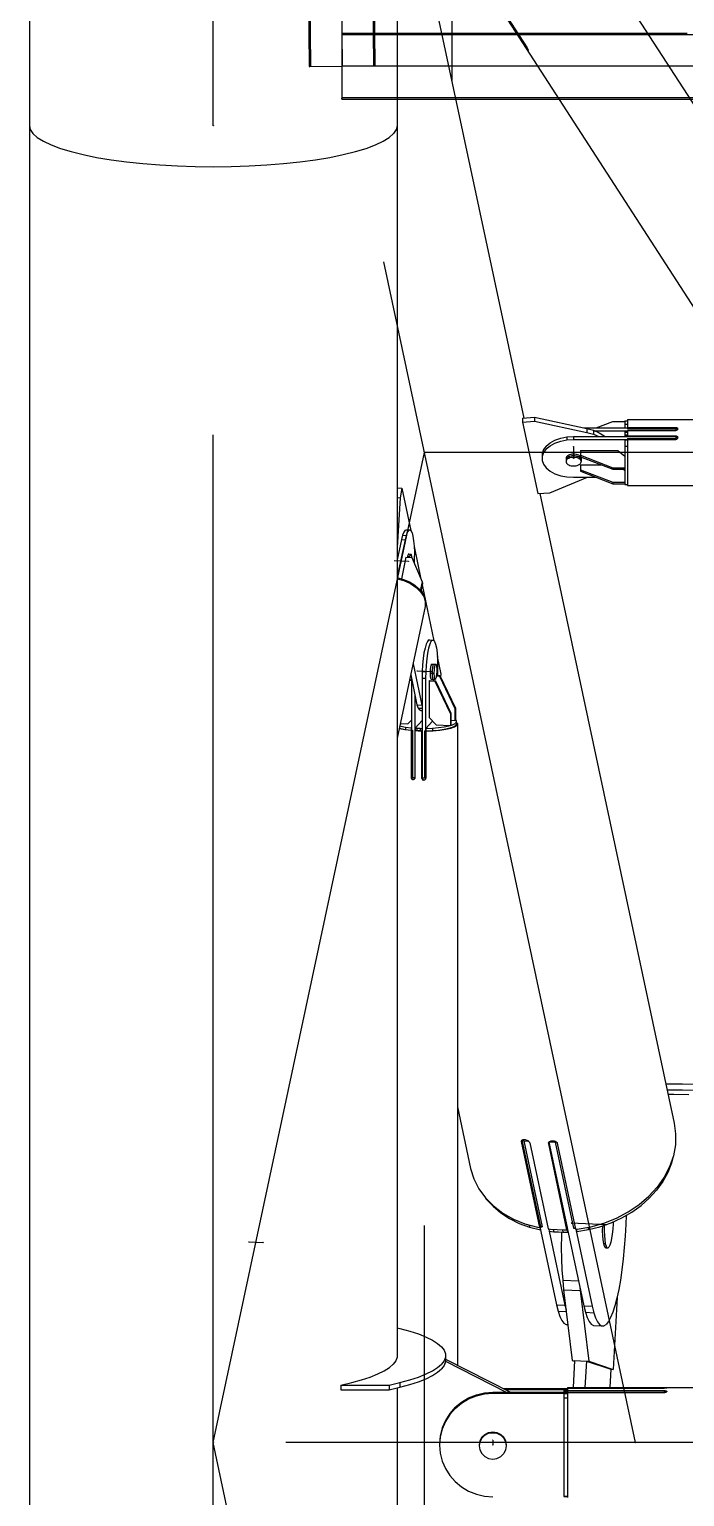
# Model space of a CAD drawing. Header units: millimetres. Extents: x 150209.93 to 150215.05, y 136675.65 to 136679.93.
# Drawn here: x 150213.4932 to 150213.5475, y 136676.3142 to 136676.4358 of the extents above; entities that cross this region are included whole.
import ezdxf

# ---------------------------------------------------------------- set-up
doc = ezdxf.new("R2010")
doc.units = ezdxf.units.MM
doc.header["$LTSCALE"] = 0.25
for name, pattern in [('CENTER', [50.8, 31.75, -6.35, 6.35, -6.35]), ('XKITLINE00', [0]), ('XKITLINE02', [4, 2, -2]), ('XKITLINE03', [6, 3, -1, 1, -1])]:
    doc.linetypes.add(name, pattern=pattern)

# ---------------------------------------------------------------- blocks, each defined once
blk = doc.blocks.new('çatıı')
at = {"color": 8, "linetype": 'CENTER'}
for p, q in [((22900, 3985.69), (22900, 5629.8)), ((23075, 3440.27), (22900, 4260.27)), ((23430, 3440.27), (22900, 4260.27)), ((22900, 2357.78), (22900, 3985.69)), ((23049.29, 3852.68), (23049.29, 3847.87)), ((22900, 3440.27), (22987.5, 3850.27)), ((22987.5, 3030.27), (22987.5, 3850.27)), ((23342.5, 3850.27), (22987.5, 3850.27)), ((22980.85, 3805.2), (22974.95, 3805.44)), ((22984.55, 3759.83), (22990.44, 3759.59)), ((23063.03, 3530.51), (23048.31, 3531.13)), ((22914.76, 3523.37), (22920.65, 3523.12)), ((22900, 2620.27), (23075, 3440.27)), ((23430, 3440.27), (22900, 3440.27)), ((22987.5, 3030.27), (22900, 3440.27)), ((23015.8, 3441.28), (23015.8, 3439.27))]:
    blk.add_line(p, q, dxfattribs=at)
at = {"color": 116, "linetype": 'XKITLINE02', "true_color": 0x136734}
for p, q in [((22935.26, 4489.36), (22939.69, 4010.19)), ((22935.86, 4489.37), (22940.29, 4010.19)), ((22961.96, 4489.61), (22966.39, 4010.43)), ((22962.56, 4489.61), (22966.99, 4010.44)), ((22953.33, 4023.96), (22953.33, 3996.66)), ((22953.33, 4023.96), (22994.6, 4023.96)), ((22953.33, 4023.36), (23376.64, 4023.36)), ((23025.56, 4023.96), (23079.9, 4023.96)), ((22939.69, 4010.19), (22966.99, 4010.44)), ((22939.69, 4010.19), (22940.03, 4010.19)), ((22953.33, 3997.26), (23376.64, 3997.26)), ((22953.33, 3996.66), (22953.33, 3997.01)), ((22953.33, 3996.66), (22996.42, 3996.66)), ((23043.21, 3996.66), (23122.52, 3996.66))]:
    blk.add_line(p, q, dxfattribs=at)
at = {"color": 1, "linetype": 'XKITLINE03'}
for p, q in [((22948.91, 4489.49), (22953.34, 4010.31)), ((23376.64, 4010.31), (22953.33, 4010.31))]:
    blk.add_line(p, q, dxfattribs=at)
at = {"color": 8, "linetype": 'XKITLINE00'}
for p, q in [((22823.8, 4238.09), (22823.8, 3985.69)), ((23046.31, 4075.94), (23322.07, 3649.3)), ((22998.8, 4058.65), (22998.8, 4004.3)), ((22989.26, 4048.99), (23028.61, 3864.57)), ((23007.76, 4051.51), (23283.51, 3624.87)), ((23008.12, 4051.14), (23029.5, 4018.07)), ((23008.71, 4050.95), (23030.08, 4017.88)), ((22976.2, 4046.3), (22976.2, 3985.69)), ((23029.5, 4018.07), (23029.83, 4018.28)), ((23029.5, 4018.07), (23029.69, 4017.77)), ((23029.69, 4017.77), (23030.02, 4017.98)), ((23029.69, 4017.77), (23029.88, 4017.49)), ((23029.88, 4017.49), (23030.06, 4017.23)), ((23030.06, 4017.23), (23030.21, 4017.01)), ((23030.08, 4017.88), (23030.26, 4017.59)), ((23030.21, 4017.01), (23030.32, 4016.86)), ((23030.26, 4017.59), (23030.39, 4017.32)), ((23030.33, 4016.84), (23030.43, 4016.8)), ((23030.39, 4017.32), (23030.48, 4017.1)), ((23030.43, 4016.8), (23030.5, 4016.83)), ((23030.48, 4017.1), (23030.52, 4016.93)), ((23030.52, 4016.93), (23030.5, 4016.83)), ((22823.8, 3985.69), (22824.16, 3984.02)), ((22823.8, 3985.69), (22824.16, 3984.02)), ((22823.8, 3985.69), (22823.8, 2357.78)), ((22824.16, 3984.02), (22825.26, 3982.37)), ((22824.16, 3984.02), (22825.26, 3982.37)), ((22825.26, 3982.37), (22827.08, 3980.75)), ((22827.08, 3980.75), (22829.6, 3979.17)), ((22970.39, 3979.17), (22972.91, 3980.75)), ((22972.91, 3980.75), (22974.73, 3982.37)), ((22975.83, 3984.02), (22974.73, 3982.37)), ((22975.83, 3984.02), (22974.73, 3982.37)), ((22976.2, 3985.69), (22975.83, 3984.02)), ((22976.2, 3985.69), (22975.83, 3984.02)), ((22976.2, 3985.69), (22976.2, 3475.54)), ((22829.6, 3979.17), (22832.79, 3977.66)), ((22832.79, 3977.66), (22836.64, 3976.23)), ((22836.64, 3976.23), (22841.09, 3974.89)), ((22841.09, 3974.89), (22846.11, 3973.65)), ((22953.88, 3973.65), (22958.9, 3974.89)), ((22958.9, 3974.89), (22963.35, 3976.23)), ((22963.35, 3976.23), (22967.2, 3977.66)), ((22967.2, 3977.66), (22970.39, 3979.17)), ((22846.11, 3973.65), (22851.65, 3972.53)), ((22851.65, 3972.53), (22857.66, 3971.53)), ((22857.66, 3971.53), (22864.07, 3970.68)), ((22864.07, 3970.68), (22870.83, 3969.96)), ((22870.83, 3969.96), (22877.88, 3969.4)), ((22877.88, 3969.4), (22885.13, 3968.99)), ((22885.13, 3968.99), (22892.53, 3968.75)), ((22892.53, 3968.75), (22900, 3968.67)), ((22900, 3968.67), (22907.46, 3968.75)), ((22907.46, 3968.75), (22914.86, 3968.99)), ((22914.86, 3968.99), (22922.12, 3969.4)), ((22922.12, 3969.4), (22929.16, 3969.96)), ((22929.16, 3969.96), (22935.92, 3970.68)), ((22935.92, 3970.68), (22942.33, 3971.53)), ((22942.33, 3971.53), (22948.34, 3972.53)), ((22948.34, 3972.53), (22953.88, 3973.65)), ((23028.17, 3864.54), (23033.13, 3864.92)), ((23033.13, 3864.92), (23033.13, 3863.31)), ((23033.13, 3864.92), (23054.81, 3860.25)), ((23028.17, 3864.54), (23028.17, 3862.93)), ((23028.17, 3862.93), (23033.13, 3863.31)), ((23028.17, 3862.93), (23034.5, 3833.27)), ((23033.13, 3863.31), (23054.81, 3858.65)), ((23053.58, 3860.51), (23071.59, 3860.51)), ((23054.81, 3860.25), (23054.81, 3858.65)), ((23054.81, 3860.25), (23057.51, 3859.49)), ((23054.81, 3858.65), (23057.51, 3857.89)), ((23057.51, 3859.49), (23057.51, 3857.89)), ((23057.51, 3859.49), (23059.93, 3858.46)), ((23057.94, 3859.31), (23071.59, 3859.31)), ((23058.67, 3860.51), (23065.59, 3863.18)), ((23065.59, 3863.18), (23070.59, 3863.18)), ((23070.59, 3863.48), (23070.59, 3863)), ((23070.59, 3863.48), (23071.59, 3863.48)), ((23070.59, 3863), (23070.59, 3860.51)), ((23070.59, 3861.98), (23071.59, 3861.98)), ((23070.59, 3859.28), (23071.59, 3859.28)), ((23070.59, 3859.28), (23070.59, 3858.2)), ((23070.59, 3858.75), (23071.59, 3858.75)), ((23071.59, 3863.92), (23129.01, 3863.92)), ((23071.59, 3863.92), (23071.59, 3863.48)), ((23071.59, 3863.48), (23071.59, 3860.51)), ((23071.59, 3860.7), (23091.59, 3860.7)), ((23071.59, 3860.51), (23071.59, 3860.15)), ((23071.59, 3860.36), (23091.59, 3860.36)), ((23071.59, 3860.15), (23091.59, 3860.15)), ((23071.59, 3859.47), (23091.59, 3859.47)), ((23071.59, 3859.47), (23071.59, 3857.22)), ((23091.59, 3860.7), (23091.59, 3860.36)), ((23091.59, 3860.7), (23091.85, 3860.67)), ((23091.59, 3860.36), (23091.59, 3859.47)), ((23091.59, 3860.33), (23091.85, 3860.3)), ((23091.59, 3859.47), (23091.85, 3859.5)), ((23091.85, 3860.67), (23092.09, 3860.59)), ((23091.85, 3860.3), (23092.09, 3860.23)), ((23091.85, 3859.5), (23092.09, 3859.58)), ((23092.09, 3860.23), (23092.12, 3860.21)), ((23092.09, 3859.58), (23092.28, 3859.72)), ((23092.11, 3860.58), (23092.28, 3860.46)), ((23092.12, 3860.21), (23092.28, 3860.1)), ((23092.28, 3860.46), (23092.4, 3860.28)), ((23092.28, 3860.1), (23092.4, 3859.92)), ((23092.4, 3859.9), (23092.28, 3859.72)), ((23092.4, 3860.28), (23092.44, 3860.09)), ((23092.44, 3860.09), (23092.4, 3859.9)), ((23037.94, 3852.99), (23036.83, 3851.49)), ((23037.94, 3852.99), (23039.55, 3854.31)), ((23037.94, 3851.79), (23039.55, 3853.11)), ((23039.55, 3854.31), (23041.59, 3855.41)), ((23039.55, 3853.11), (23041.59, 3854.21)), ((23041.59, 3855.41), (23043.96, 3856.23)), ((23041.59, 3854.21), (23043.96, 3855.03)), ((23043.96, 3856.23), (23046.56, 3856.74)), ((23043.96, 3855.03), (23046.56, 3855.53)), ((23046.56, 3856.74), (23049.29, 3856.91)), ((23046.56, 3856.74), (23046.56, 3855.53)), ((23046.56, 3855.53), (23049.29, 3855.7)), ((23049.29, 3856.91), (23049.29, 3855.7)), ((23049.29, 3856.91), (23091.59, 3856.91)), ((23049.29, 3855.7), (23071.59, 3855.7)), ((23057.51, 3857.89), (23059.81, 3856.91)), ((23059.93, 3858.46), (23062, 3857.18)), ((23062, 3857.18), (23062.3, 3856.91)), ((23070.59, 3858.2), (23070.59, 3856.91)), ((23070.59, 3857.63), (23071.59, 3857.63)), ((23070.59, 3857.03), (23071.59, 3857.03)), ((23070.59, 3855.49), (23071.59, 3855.49)), ((23070.59, 3855.49), (23070.59, 3850.2)), ((23070.59, 3852.9), (23071.59, 3852.9)), ((23071.59, 3857.22), (23071.59, 3856.91)), ((23071.59, 3857.22), (23091.59, 3857.22)), ((23071.59, 3857.03), (23071.59, 3856.91)), ((23071.59, 3856.07), (23071.59, 3855.74)), ((23071.59, 3856.07), (23091.59, 3856.07)), ((23071.59, 3855.74), (23091.59, 3855.74)), ((23071.59, 3855.74), (23071.59, 3836.63)), ((23091.59, 3857.22), (23091.59, 3856.91)), ((23091.59, 3857.22), (23091.85, 3857.19)), ((23091.59, 3856.91), (23091.59, 3855.74)), ((23091.59, 3856.86), (23091.85, 3856.83)), ((23091.59, 3855.74), (23091.85, 3855.8)), ((23091.85, 3857.19), (23091.85, 3856.83)), ((23091.85, 3857.19), (23092.09, 3857.08)), ((23091.85, 3856.83), (23092.09, 3856.72)), ((23091.85, 3855.8), (23092.09, 3855.89)), ((23092.09, 3857.08), (23092.28, 3856.92)), ((23092.09, 3856.72), (23092.28, 3856.56)), ((23092.09, 3855.89), (23092.28, 3856.05)), ((23092.28, 3856.92), (23092.4, 3856.71)), ((23092.28, 3856.56), (23092.4, 3856.35)), ((23092.4, 3856.25), (23092.28, 3856.05)), ((23092.4, 3856.71), (23092.44, 3856.48)), ((23092.44, 3856.48), (23092.4, 3856.25)), ((23036.83, 3851.49), (23036.26, 3849.89)), ((23036.83, 3850.29), (23036.26, 3848.69)), ((23036.26, 3849.89), (23036.26, 3847.05)), ((23036.26, 3847.05), (23036.83, 3845.45)), ((23037.94, 3851.79), (23036.83, 3850.29)), ((23046.24, 3848.19), (23046.19, 3847.87)), ((23046.19, 3847.87), (23046.19, 3847.23)), ((23046.24, 3847.55), (23046.19, 3847.23)), ((23046.24, 3847.55), (23046.19, 3847.23)), ((23046.19, 3847.23), (23046.19, 3846.59)), ((23046.24, 3846.91), (23046.19, 3846.59)), ((23046.19, 3846.59), (23046.24, 3846.27)), ((23046.38, 3848.5), (23046.24, 3848.19)), ((23046.38, 3847.86), (23046.24, 3847.55)), ((23046.38, 3847.86), (23046.24, 3847.55)), ((23046.38, 3847.22), (23046.24, 3846.91)), ((23046.6, 3848.8), (23046.38, 3848.5)), ((23046.6, 3848.16), (23046.38, 3847.86)), ((23046.6, 3848.16), (23046.38, 3847.86)), ((23046.6, 3847.51), (23046.38, 3847.22)), ((23046.6, 3848.8), (23046.91, 3849.06)), ((23046.6, 3848.16), (23046.91, 3848.42)), ((23046.6, 3848.16), (23046.91, 3848.42)), ((23046.6, 3847.51), (23046.91, 3847.78)), ((23046.91, 3849.06), (23047.3, 3849.29)), ((23046.91, 3848.42), (23047.3, 3848.65)), ((23046.91, 3848.42), (23047.3, 3848.65)), ((23046.91, 3847.78), (23047.3, 3848.01)), ((23047.3, 3849.29), (23047.74, 3849.48)), ((23047.3, 3848.65), (23047.74, 3848.83)), ((23047.3, 3848.65), (23047.74, 3848.83)), ((23047.3, 3848.01), (23047.74, 3848.19)), ((23047.74, 3849.48), (23048.23, 3849.61)), ((23047.74, 3848.83), (23048.23, 3848.97)), ((23047.74, 3848.83), (23048.23, 3848.97)), ((23047.74, 3848.19), (23048.23, 3848.33)), ((23048.23, 3849.61), (23048.75, 3849.7)), ((23048.23, 3848.97), (23048.75, 3849.05)), ((23048.23, 3848.97), (23048.75, 3849.05)), ((23048.23, 3848.33), (23048.75, 3848.41)), ((23048.75, 3849.7), (23049.29, 3849.72)), ((23048.75, 3849.05), (23049.29, 3849.08)), ((23048.75, 3849.05), (23049.29, 3849.08)), ((23048.75, 3848.41), (23049.29, 3848.44)), ((23049.29, 3849.72), (23049.29, 3849.08)), ((23049.29, 3849.72), (23049.83, 3849.7)), ((23049.29, 3849.08), (23049.83, 3849.05)), ((23049.29, 3849.08), (23049.83, 3849.05)), ((23049.29, 3849.08), (23049.29, 3848.44)), ((23049.29, 3848.44), (23049.83, 3848.41)), ((23049.83, 3849.7), (23050.35, 3849.61)), ((23049.83, 3849.05), (23050.35, 3848.97)), ((23049.83, 3849.05), (23050.35, 3848.97)), ((23049.83, 3848.41), (23050.35, 3848.33)), ((23050.35, 3849.61), (23050.84, 3849.48)), ((23050.35, 3848.97), (23050.84, 3848.83)), ((23050.35, 3848.97), (23050.84, 3848.83)), ((23050.35, 3848.33), (23050.84, 3848.19)), ((23050.84, 3849.48), (23051.28, 3849.29)), ((23050.84, 3848.83), (23051.28, 3848.65)), ((23050.84, 3848.83), (23051.28, 3848.65)), ((23050.84, 3848.19), (23051.28, 3848.01)), ((23051.28, 3849.29), (23051.66, 3849.06)), ((23051.28, 3848.65), (23051.66, 3848.42)), ((23051.28, 3848.65), (23051.66, 3848.42)), ((23051.28, 3848.01), (23051.66, 3847.78)), ((23051.66, 3849.06), (23051.97, 3848.8)), ((23051.66, 3848.42), (23051.97, 3848.16)), ((23051.66, 3848.42), (23051.97, 3848.16)), ((23051.66, 3847.78), (23051.97, 3847.51)), ((23051.97, 3848.8), (23052.09, 3848.65)), ((23051.97, 3848.16), (23052.2, 3847.86)), ((23051.97, 3848.16), (23052.2, 3847.86)), ((23051.97, 3847.51), (23052.2, 3847.22)), ((23052.09, 3851.16), (23052.09, 3848.56)), ((23052.09, 3851.16), (23067.59, 3851.16)), ((23052.09, 3849.16), (23065.59, 3843.95)), ((23052.09, 3848.56), (23065.59, 3843.35)), ((23052.19, 3848.52), (23052.2, 3848.5)), ((23052.2, 3848.5), (23052.34, 3848.19)), ((23052.2, 3847.86), (23052.34, 3847.55)), ((23052.2, 3847.86), (23052.34, 3847.55)), ((23052.2, 3847.22), (23052.34, 3846.91)), ((23052.34, 3848.19), (23052.39, 3847.87)), ((23052.34, 3847.55), (23052.39, 3847.23)), ((23052.34, 3847.55), (23052.39, 3847.23)), ((23052.34, 3846.91), (23052.39, 3846.59)), ((23052.39, 3846.59), (23052.34, 3846.27)), ((23052.39, 3847.87), (23052.39, 3847.23)), ((23052.39, 3847.23), (23052.39, 3846.59)), ((23067.59, 3851.16), (23070.59, 3848.76)), ((23070.59, 3850.2), (23070.59, 3843.96)), ((23036.83, 3845.45), (23037.94, 3843.95)), ((23037.94, 3843.95), (23039.55, 3842.63)), ((23039.55, 3842.63), (23041.59, 3841.53)), ((23041.59, 3841.53), (23043.96, 3840.71)), ((23043.96, 3840.71), (23046.56, 3840.21)), ((23046.24, 3846.27), (23046.38, 3845.95)), ((23046.38, 3845.95), (23046.6, 3845.66)), ((23046.6, 3845.66), (23046.91, 3845.4)), ((23046.91, 3845.4), (23047.3, 3845.17)), ((23047.3, 3845.17), (23047.74, 3844.98)), ((23047.74, 3844.98), (23048.23, 3844.85)), ((23048.23, 3844.85), (23048.75, 3844.76)), ((23048.75, 3844.76), (23049.29, 3844.73)), ((23049.29, 3844.73), (23049.83, 3844.76)), ((23049.83, 3844.76), (23050.35, 3844.85)), ((23050.35, 3844.85), (23050.84, 3844.98)), ((23050.84, 3844.98), (23051.28, 3845.17)), ((23051.28, 3845.17), (23051.66, 3845.4)), ((23051.66, 3845.4), (23051.97, 3845.66)), ((23052.2, 3845.95), (23051.97, 3845.66)), ((23052.09, 3845.18), (23052.09, 3842.58)), ((23052.09, 3845.18), (23060.84, 3845.18)), ((23052.09, 3843.18), (23065.59, 3837.97)), ((23052.09, 3842.58), (23065.59, 3837.37)), ((23052.34, 3846.27), (23052.2, 3845.95)), ((23065.59, 3843.95), (23065.59, 3843.35)), ((23065.59, 3843.95), (23070.59, 3843.95)), ((23065.59, 3843.35), (23070.59, 3843.35)), ((23069.87, 3843.35), (23070.59, 3842.77)), ((23070.59, 3843.96), (23070.59, 3843.95)), ((23070.59, 3843.95), (23070.59, 3843.92)), ((23070.59, 3843.92), (23070.59, 3837.39)), ((22976.2, 3835.66), (22978.13, 3835.58)), ((22978.13, 3835.58), (22977.42, 3831.56)), ((22978.13, 3835.58), (22981.83, 3817.99)), ((23039.46, 3833.65), (23055.09, 3840.04)), ((23046.56, 3840.21), (23049.29, 3840.04)), ((23049.29, 3840.04), (23058.67, 3840.04)), ((23065.59, 3837.97), (23065.59, 3837.37)), ((23065.59, 3837.97), (23070.59, 3837.97)), ((23065.59, 3837.37), (23070.59, 3837.37)), ((23070.59, 3837.39), (23070.59, 3837.37)), ((23070.59, 3837.37), (23070.59, 3837.13)), ((23070.59, 3837.13), (23070.59, 3837.06)), ((23070.59, 3837.06), (23071.59, 3837.06)), ((23071.59, 3836.63), (23146.64, 3836.63)), ((22976.2, 3831.61), (22977.42, 3831.56)), ((22977.42, 3831.56), (22976.2, 3810.93)), ((23034.5, 3833.27), (23039.46, 3833.65)), ((23035.28, 3833.33), (23090.94, 3572.53)), ((22978.92, 3817.32), (22978.42, 3816.01)), ((22979.44, 3818.11), (22978.92, 3817.32)), ((22979.44, 3818.11), (22979.95, 3818.34)), ((22980.39, 3817.26), (22979.9, 3815.94)), ((22979.95, 3818.34), (22981.42, 3818.28)), ((22980.91, 3818.05), (22980.39, 3817.26)), ((22980.91, 3818.05), (22981.42, 3818.28)), ((22981.42, 3818.28), (22981.91, 3817.94)), ((22981.91, 3817.94), (22982.35, 3817.04)), ((22982.35, 3817.04), (22982.73, 3815.62)), ((22977.97, 3814.22), (22976.2, 3805.9)), ((22979.44, 3814.16), (22976.2, 3798.94)), ((22978.42, 3816.01), (22977.97, 3814.22)), ((22977.97, 3814.22), (22979.44, 3814.16)), ((22978.42, 3816.01), (22979.9, 3815.94)), ((22979.9, 3815.94), (22979.44, 3814.16)), ((22982.73, 3815.62), (22983.02, 3813.75)), ((22983.02, 3813.75), (22983.22, 3811.5)), ((22983.22, 3811.5), (22983.31, 3808.98)), ((22983.22, 3811.39), (22986.06, 3797.91)), ((22979.82, 3806.92), (22977.93, 3798.03)), ((22979.82, 3806.92), (22982.28, 3806.82)), ((22980.51, 3807.32), (22980.44, 3806.89)), ((22980.6, 3807.68), (22980.51, 3807.32)), ((22980.51, 3807.32), (22981.3, 3807.28)), ((22980.7, 3807.96), (22980.6, 3807.68)), ((22980.8, 3808.16), (22980.7, 3807.96)), ((22980.9, 3808.27), (22980.8, 3808.16)), ((22980.9, 3808.27), (22981, 3808.29)), ((22981, 3808.29), (22981.79, 3808.26)), ((22981.3, 3807.28), (22981.22, 3806.86)), ((22981.39, 3807.64), (22981.3, 3807.28)), ((22981.49, 3807.93), (22981.39, 3807.64)), ((22981.59, 3808.13), (22981.49, 3807.93)), ((22981.69, 3808.24), (22981.59, 3808.13)), ((22981.69, 3808.24), (22981.79, 3808.26)), ((22981.79, 3808.26), (22981.88, 3808.18)), ((22981.88, 3808.18), (22981.97, 3808.01)), ((22981.97, 3808.01), (22982.05, 3807.76)), ((22982.05, 3807.76), (22982.11, 3807.42)), ((22982.11, 3807.42), (22982.16, 3807.02)), ((22982.16, 3807.02), (22982.18, 3806.82)), ((22982.28, 3806.82), (22986.56, 3796.72)), ((22983.3, 3806.29), (22983.22, 3804.59)), ((22983.31, 3808.98), (22983.3, 3806.29)), ((22976.25, 3798.49), (22976.2, 3798.21)), ((22976.2, 3798), (22978.93, 3797.25)), ((22976.25, 3798.49), (22978.87, 3797.77)), ((22978.87, 3797.77), (22978.77, 3797.29)), ((22978.87, 3797.77), (22981.3, 3796.71)), ((22978.93, 3797.25), (22981.65, 3796.03)), ((22981.3, 3796.71), (22983.45, 3795.37)), ((22981.65, 3796.03), (22984, 3794.46)), ((22983.45, 3795.37), (22985.23, 3793.79)), ((22984, 3794.46), (22985.88, 3792.63)), ((22985.23, 3793.79), (22985.78, 3793.06)), ((22985.77, 3793.08), (22985.79, 3793.08)), ((22986.56, 3796.72), (22985.79, 3793.08)), ((22985.79, 3793.08), (22985.79, 3793.05)), ((22985.79, 3793.05), (22986.56, 3792.04)), ((22985.88, 3792.63), (22987.18, 3790.61)), ((22986.67, 3796.04), (22985.98, 3792.8)), ((22986.12, 3793.45), (22987.63, 3789.88)), ((22986.56, 3796.72), (22986.67, 3796.04)), ((22986.56, 3795.52), (22991.44, 3772.34)), ((22986.56, 3792.04), (22987.39, 3790.2)), ((22987.83, 3786.46), (22976.2, 3731.95)), ((22987.18, 3790.61), (22987.84, 3788.52)), ((22987.39, 3790.2), (22987.47, 3789.7)), ((22987.63, 3789.88), (22987.54, 3789.46)), ((22987.63, 3789.88), (22987.74, 3789.2)), ((22987.74, 3789.2), (22987.69, 3788.98)), ((22987.84, 3788.52), (22987.83, 3786.46)), ((22987.73, 3769.34), (22987.31, 3767.3)), ((22988.2, 3770.96), (22987.73, 3769.34)), ((22988.71, 3772.08), (22988.2, 3770.96)), ((22989.23, 3772.66), (22988.71, 3772.08)), ((22989.2, 3769.28), (22988.79, 3767.24)), ((22989.68, 3770.9), (22989.2, 3769.28)), ((22989.23, 3772.66), (22989.73, 3772.67)), ((22990.18, 3772.02), (22989.68, 3770.9)), ((22989.73, 3772.67), (22991.21, 3772.61)), ((22990.7, 3772.6), (22990.18, 3772.02)), ((22990.7, 3772.6), (22991.21, 3772.61)), ((22991.21, 3772.61), (22991.68, 3772.05)), ((22991.68, 3772.05), (22992.1, 3770.95)), ((22992.1, 3770.95), (22992.44, 3769.35)), ((22992.44, 3769.35), (22992.7, 3767.32)), ((22982.78, 3762.79), (22986.37, 3745.73)), ((22986.71, 3762.32), (22986.55, 3759.6)), ((22986.97, 3764.93), (22986.71, 3762.32)), ((22987.31, 3767.3), (22986.97, 3764.93)), ((22988.18, 3762.26), (22988.02, 3759.54)), ((22988.44, 3764.87), (22988.18, 3762.26)), ((22988.79, 3767.24), (22988.44, 3764.87)), ((22990.07, 3761.49), (22989.99, 3761.03)), ((22990.15, 3761.88), (22990.07, 3761.49)), ((22990.24, 3762.21), (22990.15, 3761.88)), ((22990.34, 3762.46), (22990.24, 3762.21)), ((22990.44, 3762.61), (22990.34, 3762.46)), ((22990.44, 3762.61), (22990.54, 3762.68)), ((22990.44, 3762.61), (22991.23, 3762.58)), ((22990.54, 3762.68), (22991.33, 3762.65)), ((22990.85, 3761.45), (22990.78, 3761)), ((22990.85, 3761.45), (22990.78, 3761)), ((22990.93, 3761.85), (22990.85, 3761.45)), ((22990.93, 3761.85), (22990.85, 3761.45)), ((22991.03, 3762.18), (22990.93, 3761.85)), ((22991.03, 3762.18), (22990.93, 3761.85)), ((22991.13, 3762.42), (22991.03, 3762.18)), ((22991.13, 3762.42), (22991.03, 3762.18)), ((22991.23, 3762.58), (22991.13, 3762.42)), ((22991.23, 3762.58), (22991.13, 3762.42)), ((22991.23, 3762.58), (22991.33, 3762.65)), ((22991.23, 3762.58), (22991.33, 3762.65)), ((22991.23, 3762.58), (22992.01, 3762.55)), ((22991.33, 3762.65), (22992.11, 3762.62)), ((22991.64, 3761.42), (22991.56, 3760.97)), ((22991.72, 3761.82), (22991.64, 3761.42)), ((22991.81, 3762.14), (22991.72, 3761.82)), ((22991.91, 3762.39), (22991.81, 3762.14)), ((22992.01, 3762.55), (22991.91, 3762.39)), ((22992.01, 3762.55), (22992.11, 3762.62)), ((22992.11, 3762.62), (22992.21, 3762.59)), ((22992.21, 3762.59), (22992.31, 3762.47)), ((22992.31, 3762.47), (22992.39, 3762.26)), ((22992.39, 3762.26), (22992.46, 3761.97)), ((22992.46, 3761.97), (22992.52, 3761.6)), ((22992.52, 3761.6), (22992.56, 3761.17)), ((22992.7, 3767.32), (22992.86, 3764.96)), ((22992.8, 3765.86), (22994.35, 3758.47)), ((22992.86, 3764.96), (22992.91, 3762.36)), ((22992.91, 3762.36), (22992.91, 3757.96)), ((22981.33, 3756.02), (22982.08, 3755.99)), ((22981.38, 3756.24), (22982.08, 3756.21)), ((22981.8, 3758.19), (22984.4, 3745.81)), ((22982.08, 3756.39), (22981.99, 3756.22)), ((22982.08, 3756.86), (22982.08, 3735.29)), ((22986.55, 3759.6), (22986.5, 3756.88)), ((22986.5, 3756.88), (22986.5, 3715.57)), ((22986.5, 3756.88), (22987.97, 3756.82)), ((22986.55, 3759.6), (22988.02, 3759.54)), ((22988.02, 3759.54), (22987.97, 3756.82)), ((22987.97, 3756.82), (22987.97, 3735.04)), ((22989.59, 3755.9), (22989.4, 3755.69)), ((22989.4, 3755.69), (22989.4, 3740.55)), ((22989.4, 3755.69), (22991.86, 3755.59)), ((22989.59, 3755.9), (22992.05, 3755.8)), ((22989.87, 3759.47), (22989.86, 3758.93)), ((22989.86, 3758.93), (22990.64, 3758.9)), ((22989.86, 3758.93), (22989.87, 3758.42)), ((22989.89, 3760.01), (22989.87, 3759.47)), ((22989.87, 3758.42), (22989.89, 3757.94)), ((22989.93, 3760.53), (22989.89, 3760.01)), ((22989.89, 3757.94), (22989.93, 3757.51)), ((22989.99, 3761.03), (22989.93, 3760.53)), ((22989.93, 3757.51), (22989.99, 3757.14)), ((22989.99, 3757.14), (22990.07, 3756.85)), ((22990.07, 3756.85), (22990.15, 3756.64)), ((22990.15, 3756.64), (22990.24, 3756.52)), ((22990.24, 3756.52), (22990.34, 3756.49)), ((22990.34, 3756.49), (22991.13, 3756.46)), ((22990.65, 3759.44), (22990.64, 3758.9)), ((22990.65, 3759.44), (22990.64, 3758.9)), ((22990.64, 3758.9), (22990.65, 3758.38)), ((22990.64, 3758.9), (22991.43, 3758.87)), ((22990.64, 3758.9), (22990.65, 3758.38)), ((22990.68, 3759.97), (22990.65, 3759.44)), ((22990.68, 3759.97), (22990.65, 3759.44)), ((22990.65, 3758.38), (22990.68, 3757.9)), ((22990.65, 3758.38), (22990.68, 3757.9)), ((22990.72, 3760.5), (22990.68, 3759.97)), ((22990.72, 3760.5), (22990.68, 3759.97)), ((22990.68, 3757.9), (22990.72, 3757.47)), ((22990.68, 3757.9), (22990.72, 3757.47)), ((22990.78, 3761), (22990.72, 3760.5)), ((22990.78, 3761), (22990.72, 3760.5)), ((22990.72, 3757.47), (22990.78, 3757.11)), ((22990.72, 3757.47), (22990.78, 3757.11)), ((22990.78, 3757.11), (22990.85, 3756.81)), ((22990.78, 3757.11), (22990.85, 3756.81)), ((22990.85, 3756.81), (22990.93, 3756.61)), ((22990.85, 3756.81), (22990.93, 3756.61)), ((22990.93, 3756.61), (22991.03, 3756.49)), ((22990.93, 3756.61), (22991.03, 3756.49)), ((22991.03, 3756.49), (22991.13, 3756.46)), ((22991.03, 3756.49), (22991.13, 3756.46)), ((22991.13, 3756.46), (22991.91, 3756.43)), ((22991.29, 3756.45), (22991.29, 3755.83)), ((22991.44, 3759.4), (22991.43, 3758.87)), ((22991.43, 3758.87), (22991.44, 3758.35)), ((22991.46, 3759.94), (22991.44, 3759.4)), ((22991.44, 3758.35), (22991.46, 3757.87)), ((22991.51, 3760.47), (22991.46, 3759.94)), ((22991.46, 3757.87), (22991.51, 3757.44)), ((22991.56, 3760.97), (22991.51, 3760.47)), ((22991.51, 3757.44), (22991.56, 3757.07)), ((22991.56, 3757.07), (22991.64, 3756.78)), ((22991.64, 3756.78), (22991.72, 3756.57)), ((22991.72, 3756.57), (22991.81, 3756.45)), ((22991.81, 3756.45), (22991.91, 3756.43)), ((22992.05, 3755.8), (22991.86, 3755.59)), ((22991.86, 3755.59), (22998.24, 3742.14)), ((22991.91, 3756.43), (22992.01, 3756.5)), ((22992.11, 3756.65), (22992.01, 3756.5)), ((22992.05, 3755.8), (22998.43, 3742.35)), ((22992.21, 3756.9), (22992.11, 3756.65)), ((22992.31, 3757.23), (22992.21, 3756.9)), ((22992.39, 3757.62), (22992.31, 3757.23)), ((22992.46, 3758.08), (22992.39, 3757.62)), ((22992.41, 3757.76), (22993.75, 3757.7)), ((22992.44, 3757.98), (22993.93, 3757.91)), ((22992.52, 3758.58), (22992.46, 3758.08)), ((22992.56, 3759.1), (22992.52, 3758.58)), ((22992.56, 3761.17), (22992.59, 3760.69)), ((22992.59, 3759.64), (22992.56, 3759.1)), ((22992.59, 3760.69), (22992.6, 3760.18)), ((22992.6, 3760.18), (22992.59, 3759.64)), ((22993.93, 3757.91), (22993.75, 3757.7)), ((22993.75, 3757.7), (23000.13, 3744.25)), ((22993.93, 3757.91), (23000.32, 3744.47)), ((22994.35, 3758.47), (22994.17, 3757.42)), ((22983.55, 3749.86), (22983.55, 3715.69)), ((22984.4, 3745.81), (22986.37, 3745.73)), ((22984.4, 3745.81), (22984.86, 3744.47)), ((22984.86, 3744.47), (22986.5, 3744.4)), ((22984.86, 3744.47), (22985.38, 3743.68)), ((22985.38, 3743.68), (22985.94, 3743.47)), ((22985.94, 3743.47), (22986.5, 3743.45)), ((22986.37, 3745.73), (22986.5, 3745.35)), ((23000.32, 3744.47), (23000.13, 3744.25)), ((23000.13, 3744.25), (23000.13, 3739.37)), ((23000.32, 3744.47), (23000.32, 3739.58)), ((22977.51, 3738.12), (22980.56, 3737.99)), ((22980.56, 3737.99), (22982.08, 3739.43)), ((22986.5, 3739.38), (22983.63, 3736.18)), ((22990.82, 3739.09), (22988.11, 3736.06)), ((22989.4, 3740.55), (22992.35, 3737.5)), ((22992.35, 3737.5), (22998.24, 3737.26)), ((22997.6, 3737.06), (22998.22, 3737.26)), ((22998.43, 3742.35), (22998.24, 3742.14)), ((22998.24, 3742.14), (22998.24, 3737.26)), ((22998.43, 3737.47), (22998.24, 3737.26)), ((22998.25, 3737.27), (22999.14, 3737.55)), ((22998.43, 3742.35), (22998.43, 3737.47)), ((22998.43, 3739.44), (23000.13, 3739.37)), ((22999.14, 3737.55), (23000.18, 3738.09)), ((22999.99, 3736.75), (23000.9, 3737.38)), ((23000.32, 3739.58), (23000.13, 3739.37)), ((23000.69, 3738.66), (23000.18, 3738.09)), ((23000.69, 3737.68), (23000.18, 3737.11)), ((23000.31, 3739.57), (23000.65, 3739.24)), ((23000.65, 3739.24), (23000.69, 3738.66)), ((23000.69, 3738.68), (23001.14, 3738.03)), ((23000.69, 3738.66), (23000.69, 3737.68)), ((23001.14, 3738.03), (23000.9, 3737.38)), ((23001.14, 3738.03), (23001.14, 3472.33)), ((22977.07, 3736.04), (22977.12, 3736.02)), ((22977.1, 3736.19), (22977.66, 3736.02)), ((22977.12, 3736.02), (22979.36, 3735.57)), ((22977.3, 3737.1), (22977.66, 3737)), ((22977.66, 3737), (22979.67, 3736.61)), ((22977.66, 3736.02), (22979.67, 3735.63)), ((22979.36, 3735.57), (22981.94, 3735.25)), ((22979.67, 3736.61), (22982.02, 3736.31)), ((22979.67, 3736.61), (22979.67, 3735.63)), ((22979.67, 3735.63), (22982.02, 3735.34)), ((22982.06, 3735.38), (22981.94, 3735.25)), ((22981.94, 3735.25), (22981.94, 3715.72)), ((22982.08, 3736.38), (22982.02, 3736.31)), ((22982.02, 3736.31), (22982.02, 3735.34)), ((22982.08, 3735.4), (22982.02, 3735.34)), ((22982.06, 3735.38), (22982.06, 3715.85)), ((22982.08, 3735.29), (22982.52, 3735.27)), ((22982.13, 3735.28), (22982.13, 3715.81)), ((22982.52, 3735.27), (22982.52, 3715.74)), ((22983.63, 3735.2), (22983.57, 3735.14)), ((22983.57, 3735.14), (22984.92, 3735.05)), ((22983.57, 3735.14), (22983.57, 3715.61)), ((22983.63, 3736.18), (22983.63, 3735.2)), ((22983.63, 3736.18), (22984.31, 3736.14)), ((22983.63, 3735.2), (22984.31, 3735.16)), ((22984.31, 3736.14), (22984.31, 3735.16)), ((22984.31, 3736.14), (22984.99, 3736.11)), ((22984.31, 3735.16), (22984.99, 3735.13)), ((22984.92, 3735.05), (22986.32, 3735.02)), ((22984.99, 3736.11), (22985.69, 3736.08)), ((22984.99, 3735.13), (22985.69, 3735.11)), ((22985.69, 3736.08), (22985.69, 3735.11)), ((22985.69, 3736.08), (22986.38, 3736.07)), ((22985.69, 3735.11), (22986.38, 3735.09)), ((22986.44, 3735.15), (22986.32, 3735.02)), ((22986.32, 3735.02), (22986.32, 3715.49)), ((22986.5, 3736.19), (22986.38, 3736.07)), ((22986.38, 3736.07), (22986.38, 3735.09)), ((22986.5, 3735.22), (22986.38, 3735.09)), ((22986.44, 3735.15), (22986.44, 3715.62)), ((22987.52, 3735.06), (22987.52, 3715.53)), ((22987.52, 3735.06), (22987.97, 3735.04)), ((22988.02, 3735.1), (22987.97, 3735.04)), ((22988.02, 3735.1), (22988.02, 3715.57)), ((22988.03, 3735), (22990.99, 3735.09)), ((22988.11, 3735.08), (22988.03, 3735)), ((22988.03, 3735), (22988.03, 3715.47)), ((22988.11, 3736.06), (22990.79, 3736.15)), ((22988.11, 3736.06), (22988.11, 3735.08)), ((22988.11, 3735.08), (22990.79, 3735.17)), ((22990.79, 3736.15), (22993.34, 3736.35)), ((22990.79, 3736.15), (22990.79, 3735.17)), ((22990.79, 3735.17), (22993.34, 3735.37)), ((22990.99, 3735.09), (22993.84, 3735.33)), ((22993.34, 3736.35), (22995.64, 3736.66)), ((22993.34, 3735.37), (22995.64, 3735.68)), ((22993.84, 3735.33), (22996.37, 3735.7)), ((22995.64, 3736.66), (22997.6, 3737.06)), ((22995.64, 3735.68), (22997.6, 3736.09)), ((22996.37, 3735.7), (22998.45, 3736.18)), ((22997.6, 3736.09), (22999.14, 3736.57)), ((22998.45, 3736.18), (22999.99, 3736.75)), ((22999.14, 3736.57), (23000.18, 3737.11)), ((22986.5, 3718.99), (22986.44, 3718.92)), ((22982.06, 3715.85), (22981.94, 3715.72)), ((22981.94, 3715.72), (22982, 3715.46)), ((22982, 3715.46), (22982.1, 3715.22)), ((22982.06, 3715.85), (22982.1, 3715.59)), ((22982.1, 3715.59), (22982.21, 3715.35)), ((22982.1, 3715.22), (22982.28, 3715.02)), ((22982.13, 3715.81), (22982.52, 3715.74)), ((22982.21, 3715.35), (22982.24, 3715.31)), ((22982.24, 3715.31), (22982.39, 3715.15)), ((22982.28, 3715.02), (22982.5, 3714.89)), ((22982.39, 3715.15), (22982.62, 3715.02)), ((22982.5, 3714.89), (22982.76, 3714.83)), ((22982.52, 3715.74), (22983.55, 3715.69)), ((22982.62, 3715.02), (22982.87, 3714.96)), ((22982.76, 3714.83), (22983.01, 3714.85)), ((22982.87, 3714.96), (22983.12, 3714.98)), ((22983.01, 3714.85), (22983.24, 3714.96)), ((22983.12, 3714.98), (22983.35, 3715.08)), ((22983.24, 3714.96), (22983.42, 3715.13)), ((22983.35, 3715.08), (22983.44, 3715.17)), ((22983.53, 3715.35), (22983.42, 3715.13)), ((22983.57, 3715.61), (22983.53, 3715.35)), ((22983.57, 3715.72), (22983.55, 3715.69)), ((22986.44, 3715.62), (22986.32, 3715.49)), ((22986.32, 3715.49), (22986.36, 3715.24)), ((22986.48, 3715.36), (22986.36, 3715.24)), ((22986.36, 3715.24), (22986.49, 3715)), ((22986.44, 3715.62), (22986.48, 3715.36)), ((22986.48, 3715.36), (22986.6, 3715.13)), ((22986.49, 3715), (22986.67, 3714.81)), ((22986.5, 3715.57), (22987.52, 3715.53)), ((22986.6, 3715.13), (22986.79, 3714.94)), ((22986.67, 3714.81), (22986.91, 3714.69)), ((22986.79, 3714.94), (22987.03, 3714.82)), ((22986.91, 3714.69), (22987.18, 3714.65)), ((22987.03, 3714.82), (22987.29, 3714.77)), ((22987.18, 3714.65), (22987.44, 3714.68)), ((22987.29, 3714.77), (22987.55, 3714.81)), ((22987.44, 3714.68), (22987.68, 3714.8)), ((22987.52, 3715.53), (22988.02, 3715.57)), ((22987.55, 3714.81), (22987.79, 3714.92)), ((22987.68, 3714.8), (22987.87, 3714.98)), ((22987.79, 3714.92), (22987.88, 3715.01)), ((22987.97, 3715.21), (22987.87, 3714.98)), ((22988.03, 3715.47), (22987.97, 3715.21)), ((23087.45, 3588.9), (23088.1, 3588.89)), ((23087.98, 3586.4), (23088.1, 3586.4)), ((23088.1, 3588.89), (23094.37, 3588.79)), ((23088.1, 3586.4), (23094.37, 3586.3)), ((23094.37, 3588.79), (23100.47, 3588.66)), ((23094.37, 3586.3), (23100.47, 3586.16)), ((23001.14, 3579.38), (23006.6, 3553.77)), ((23088.38, 3584.53), (23090.76, 3584.51)), ((23090.76, 3584.51), (23097.02, 3584.4)), ((23090.94, 3572.53), (23091.58, 3568.08)), ((23091.58, 3568.08), (23091.48, 3563.54)), ((23027.69, 3565.36), (23027.6, 3565.15)), ((23027.6, 3565.15), (23027.61, 3564.91)), ((23027.69, 3565.37), (23027.61, 3564.91)), ((23027.61, 3564.91), (23035.21, 3529.32)), ((23027.85, 3565.53), (23027.69, 3565.36)), ((23027.85, 3565.53), (23028.1, 3565.66)), ((23027.86, 3565.54), (23035.38, 3530.29)), ((23027.88, 3565.55), (23035.45, 3530.11)), ((23028.01, 3565.62), (23028.66, 3565.25)), ((23028.1, 3565.66), (23028.41, 3565.74)), ((23028.41, 3565.74), (23028.77, 3565.76)), ((23028.66, 3565.25), (23036.26, 3529.65)), ((23028.66, 3565.25), (23030.54, 3565.17)), ((23028.77, 3565.76), (23029.16, 3565.73)), ((23029.16, 3565.73), (23029.56, 3565.64)), ((23029.56, 3565.64), (23029.95, 3565.5)), ((23029.95, 3565.5), (23030.32, 3565.32)), ((23030.32, 3565.32), (23030.64, 3565.1)), ((23030.64, 3565.1), (23030.89, 3564.86)), ((23030.89, 3564.86), (23031.07, 3564.61)), ((23031.07, 3564.61), (23031.17, 3564.36)), ((23031.17, 3564.36), (23038.77, 3528.76)), ((23038.91, 3564.53), (23038.82, 3564.29)), ((23038.82, 3564.29), (23038.83, 3564.04)), ((23038.92, 3564.54), (23038.83, 3564.04)), ((23038.83, 3564.04), (23046.42, 3528.45)), ((23039.09, 3564.75), (23038.91, 3564.53)), ((23039.06, 3564.72), (23046.6, 3529.42)), ((23039.08, 3564.74), (23053.56, 3496.89)), ((23039.09, 3564.75), (23039.34, 3564.94)), ((23039.16, 3564.81), (23041.62, 3564.7)), ((23039.34, 3564.94), (23039.66, 3565.1)), ((23039.66, 3565.1), (23040.04, 3565.2)), ((23040.04, 3565.2), (23040.44, 3565.26)), ((23040.44, 3565.26), (23040.86, 3565.25)), ((23040.86, 3565.25), (23041.27, 3565.2)), ((23041.27, 3565.2), (23041.65, 3565.09)), ((23041.62, 3564.7), (23042.05, 3564.88)), ((23041.62, 3564.7), (23049.21, 3529.11)), ((23041.65, 3565.09), (23041.98, 3564.93)), ((23041.98, 3564.93), (23042.24, 3564.74)), ((23042.24, 3564.74), (23042.43, 3564.52)), ((23042.43, 3564.52), (23042.53, 3564.27)), ((23042.53, 3564.27), (23050.12, 3528.68)), ((23091.48, 3563.54), (23090.65, 3559)), ((23089.82, 3556), (23088.29, 3552.14)), ((23090.65, 3559), (23089.1, 3554.53)), ((23090.37, 3558.2), (23089.82, 3556)), ((23006.6, 3553.77), (23007.96, 3549.48)), ((23007.96, 3549.48), (23010.01, 3545.42)), ((23042.41, 3549.14), (23042.4, 3549.09)), ((23086.87, 3550.21), (23083.98, 3546.1)), ((23088.29, 3552.14), (23086.24, 3548.4)), ((23089.1, 3554.53), (23086.87, 3550.21)), ((23010.01, 3545.42), (23012.73, 3541.67)), ((23083.98, 3546.1), (23080.49, 3542.29)), ((23083.69, 3544.85), (23080.67, 3541.51)), ((23086.24, 3548.4), (23083.69, 3544.85)), ((23012.73, 3541.67), (23016.07, 3538.28)), ((23012.84, 3541.56), (23013.13, 3541.15)), ((23013.13, 3541.15), (23015.91, 3538.12)), ((23015.91, 3538.12), (23019.14, 3535.41)), ((23016.07, 3538.28), (23019.96, 3535.32)), ((23071.95, 3535.8), (23076.46, 3538.84)), ((23073.41, 3535.7), (23077.23, 3538.45)), ((23076.46, 3538.84), (23080.49, 3542.29)), ((23077.23, 3538.45), (23080.67, 3541.51)), ((23019.14, 3535.41), (23022.77, 3533.05)), ((23019.96, 3535.32), (23024.35, 3532.84)), ((23022.77, 3533.05), (23026.75, 3531.07)), ((23024.35, 3532.84), (23029.15, 3530.87)), ((23026.75, 3531.07), (23031.04, 3529.51)), ((23029.15, 3530.87), (23034.29, 3529.46)), ((23035.36, 3530.51), (23035.35, 3530.43)), ((23056.4, 3529.66), (23061.84, 3531.17)), ((23060.23, 3529.67), (23064.86, 3531.28)), ((23061.84, 3531.17), (23067.05, 3533.23)), ((23064.86, 3531.28), (23069.27, 3533.3)), ((23065.63, 3530.84), (23065.51, 3528.69)), ((23065.64, 3531.64), (23065.63, 3530.84)), ((23067.05, 3533.23), (23071.95, 3535.8)), ((23069.27, 3533.3), (23073.41, 3535.7)), ((23070.9, 3530.69), (23070.66, 3525.81)), ((23071.01, 3534.31), (23070.9, 3530.69)), ((23030.85, 3530.41), (23031.04, 3529.51)), ((23031.04, 3529.51), (23035.56, 3528.37)), ((23034.29, 3529.46), (23035.21, 3529.32)), ((23035.38, 3530.29), (23035.21, 3529.32)), ((23035.28, 3529.71), (23035.56, 3528.37)), ((23035.45, 3530.11), (23035.37, 3529.69)), ((23035.37, 3529.69), (23036.26, 3529.65)), ((23035.37, 3529.69), (23042.27, 3497.36)), ((23035.45, 3530.11), (23036.26, 3529.65)), ((23035.61, 3528.61), (23035.56, 3528.37)), ((23038.77, 3528.76), (23039.68, 3528.62)), ((23038.98, 3528.73), (23039.18, 3527.8)), ((23039.18, 3527.8), (23045.71, 3497.22)), ((23039.18, 3527.8), (23041.07, 3527.61)), ((23039.68, 3528.62), (23045.22, 3528.37)), ((23040.87, 3528.57), (23041.07, 3527.61)), ((23041.07, 3527.61), (23042.98, 3527.5)), ((23042.98, 3527.5), (23044.9, 3527.45)), ((23044.23, 3526.02), (23044.19, 3521.11)), ((23044.27, 3527.47), (23044.23, 3526.02)), ((23044.7, 3528.4), (23044.9, 3527.45)), ((23044.9, 3527.45), (23046.83, 3527.48)), ((23045.22, 3528.37), (23046.42, 3528.45)), ((23046.6, 3529.42), (23046.42, 3528.45)), ((23046.61, 3529.47), (23046.52, 3528.96)), ((23046.52, 3528.96), (23046.83, 3527.48)), ((23046.92, 3527.99), (23046.83, 3527.48)), ((23049.21, 3529.11), (23049.97, 3529.41)), ((23049.21, 3529.11), (23050.04, 3529.08)), ((23050.12, 3528.68), (23050.83, 3528.72)), ((23050.18, 3528.68), (23057, 3496.74)), ((23050.39, 3528.7), (23050.6, 3527.74)), ((23050.6, 3527.74), (23055.46, 3528.48)), ((23050.83, 3528.72), (23056.4, 3529.66)), ((23055.25, 3529.47), (23055.46, 3528.48)), ((23055.46, 3528.48), (23060.23, 3529.67)), ((23061.22, 3530.01), (23061.2, 3528.03)), ((23061.2, 3528.03), (23061.26, 3526.03)), ((23061.26, 3526.03), (23061.42, 3524.25)), ((23062.01, 3530.12), (23061.98, 3527.99)), ((23061.98, 3527.99), (23062.05, 3525.99)), ((23062.02, 3530.29), (23062.01, 3530.12)), ((23062.05, 3525.99), (23062.2, 3524.22)), ((23065.03, 3524.78), (23064.7, 3523.21)), ((23065.31, 3526.64), (23065.03, 3524.78)), ((23065.51, 3528.69), (23065.31, 3526.64)), ((23070.66, 3525.81), (23070.31, 3521.01)), ((23044.19, 3521.11), (23044.27, 3516.35)), ((23061.42, 3524.25), (23061.65, 3522.79)), ((23061.65, 3522.79), (23062.44, 3522.76)), ((23061.65, 3522.79), (23061.96, 3521.72)), ((23061.96, 3521.72), (23062.32, 3521.08)), ((23062.2, 3524.22), (23062.44, 3522.76)), ((23062.32, 3521.08), (23062.71, 3520.92)), ((23062.44, 3522.76), (23062.74, 3521.68)), ((23062.71, 3520.92), (23063.5, 3520.89)), ((23062.74, 3521.68), (23063.1, 3521.05)), ((23063.1, 3521.05), (23063.5, 3520.89)), ((23063.5, 3520.89), (23063.91, 3521.21)), ((23064.31, 3522), (23063.91, 3521.21)), ((23064.7, 3523.21), (23064.31, 3522)), ((23070.31, 3521.01), (23069.86, 3516.32)), ((23044.27, 3516.35), (23044.47, 3511.79)), ((23069.86, 3516.32), (23069.32, 3511.84)), ((23044.47, 3511.79), (23044.77, 3507.5)), ((23044.77, 3507.5), (23045.17, 3503.54)), ((23044.77, 3507.5), (23051.35, 3507.22)), ((23068.69, 3507.6), (23067.99, 3503.67)), ((23069.32, 3511.84), (23068.69, 3507.6)), ((23045.17, 3503.54), (23048.71, 3474.31)), ((23045.17, 3503.54), (23052.04, 3503.25)), ((23051.9, 3504.68), (23052.04, 3503.25)), ((23052.04, 3503.25), (23055.58, 3474.02)), ((23067.28, 3500.36), (23065.72, 3470.6)), ((23067.99, 3503.67), (23067.22, 3500.11)), ((23042.27, 3497.36), (23045.71, 3497.22)), ((23042.27, 3497.36), (23042.93, 3494.7)), ((23042.93, 3494.7), (23046.26, 3494.56)), ((23042.93, 3494.7), (23043.66, 3492.52)), ((23045.71, 3497.22), (23046.16, 3495.4)), ((23053.56, 3496.89), (23054.22, 3494.22)), ((23053.56, 3496.89), (23057, 3496.74)), ((23054.22, 3494.22), (23054.95, 3492.05)), ((23054.22, 3494.22), (23057.65, 3494.08)), ((23057, 3496.74), (23057.65, 3494.08)), ((23057.65, 3494.08), (23058.38, 3491.91)), ((23065.52, 3494.26), (23064.62, 3492.05)), ((23066.4, 3496.96), (23065.52, 3494.26)), ((23067.22, 3500.11), (23066.4, 3496.96)), ((23043.66, 3492.52), (23044.46, 3490.88)), ((23044.46, 3490.88), (23045.3, 3489.77)), ((23045.3, 3489.77), (23046.19, 3489.22)), ((23046.19, 3489.22), (23046.91, 3489.19)), ((23054.95, 3492.05), (23055.74, 3490.4)), ((23055.74, 3490.4), (23056.59, 3489.3)), ((23056.59, 3489.3), (23057.48, 3488.75)), ((23057.48, 3488.75), (23060.91, 3488.61)), ((23058.38, 3491.91), (23059.18, 3490.26)), ((23059.18, 3490.26), (23060.02, 3489.15)), ((23060.02, 3489.15), (23060.91, 3488.61)), ((23060.91, 3488.61), (23061.83, 3488.63)), ((23061.83, 3488.63), (23062.76, 3489.21)), ((23063.69, 3490.36), (23062.76, 3489.21)), ((23064.62, 3492.05), (23063.69, 3490.36)), ((22976.2, 3487.84), (22977.34, 3487.57)), ((22977.34, 3487.57), (22981.4, 3486.45)), ((22981.4, 3486.45), (22985.01, 3485.25)), ((22985.01, 3485.25), (22988.16, 3483.99)), ((22988.16, 3483.99), (22990.81, 3482.68)), ((22990.81, 3482.68), (22992.96, 3481.32)), ((22976.2, 3477.15), (22976.23, 3477.06)), ((22976.23, 3477.06), (22976.23, 3475.62)), ((22992.96, 3481.32), (22994.59, 3479.92)), ((22994.59, 3479.92), (22995.68, 3478.5)), ((22995.68, 3478.5), (22996.23, 3477.06)), ((22996.23, 3477.06), (22996.23, 3475.62)), ((22968.16, 3468.69), (22970.81, 3470.01)), ((22970.81, 3470.01), (22972.96, 3471.37)), ((22972.96, 3471.37), (22974.59, 3472.76)), ((22975.68, 3474.18), (22974.59, 3472.76)), ((22976.23, 3475.62), (22975.68, 3474.18)), ((22988.16, 3468.69), (22990.81, 3470.01)), ((22990.81, 3470.01), (22992.96, 3471.37)), ((22992.96, 3471.37), (22994.59, 3472.76)), ((22992.96, 3469.42), (22994.59, 3470.81)), ((22995.68, 3474.18), (22994.59, 3472.76)), ((22995.68, 3472.23), (22994.59, 3470.81)), ((22996.23, 3475.62), (22995.68, 3474.18)), ((22996.23, 3473.67), (22995.68, 3472.23)), ((22996.23, 3475.62), (22996.23, 3473.67)), ((22996.23, 3474.82), (23023.16, 3461.16)), ((22996.23, 3473.93), (23021.4, 3461.16)), ((23048.71, 3474.31), (23049.67, 3473.98)), ((23048.71, 3474.31), (23055.58, 3474.02)), ((23049.69, 3474.27), (23049.1, 3463.07)), ((23049.69, 3474.27), (23054.6, 3474.06)), ((23054.6, 3474.06), (23054.02, 3463.07)), ((23054.6, 3474.06), (23064.74, 3470.64)), ((23055.58, 3474.02), (23065.72, 3470.6)), ((23064.74, 3470.64), (23064.35, 3463.07)), ((23064.74, 3470.64), (23065.72, 3470.6)), ((22952.88, 3464.07), (22957.34, 3465.11)), ((22952.88, 3464.07), (22972.88, 3464.07)), ((22952.88, 3464.07), (22952.88, 3462.12)), ((22957.34, 3465.11), (22961.4, 3466.24)), ((22961.4, 3466.24), (22965.01, 3467.43)), ((22965.01, 3467.43), (22968.16, 3468.69)), ((22972.88, 3464.07), (22977.34, 3465.11)), ((22972.88, 3464.07), (22972.88, 3462.12)), ((22977.34, 3465.11), (22981.4, 3466.24)), ((22977.34, 3465.11), (22977.34, 3463.16)), ((22977.34, 3463.16), (22981.4, 3464.29)), ((22981.4, 3466.24), (22985.01, 3467.43)), ((22981.4, 3464.29), (22985.01, 3465.48)), ((22985.01, 3467.43), (22988.16, 3468.69)), ((22985.01, 3465.48), (22988.16, 3466.74)), ((22988.16, 3466.74), (22990.81, 3468.06)), ((22990.81, 3468.06), (22992.96, 3469.42)), ((22952.88, 3462.12), (22972.88, 3462.12)), ((22972.88, 3462.12), (22977.34, 3463.16)), ((22976.2, 3462.9), (22976.2, 3410.58)), ((23002.86, 3457.07), (23005.81, 3458.82)), ((23002.86, 3456.62), (23005.81, 3458.38)), ((23005.81, 3458.82), (23009, 3460.11)), ((23005.81, 3458.38), (23009, 3459.67)), ((23009, 3460.11), (23012.35, 3460.9)), ((23009, 3459.67), (23012.35, 3460.45)), ((23012.35, 3460.9), (23015.8, 3461.16)), ((23012.35, 3460.9), (23012.35, 3460.45)), ((23012.35, 3460.45), (23015.8, 3460.72)), ((23015.8, 3461.16), (23015.8, 3460.72)), ((23015.8, 3461.16), (23086.8, 3461.16)), ((23015.8, 3460.72), (23046.8, 3460.72)), ((23020.08, 3462.72), (23046.8, 3462.72)), ((23020.96, 3462.28), (23045.3, 3462.28)), ((23045.3, 3462.47), (23046.8, 3462.47)), ((23045.3, 3462.47), (23045.3, 3462.06)), ((23045.3, 3462.3), (23046.8, 3462.3)), ((23045.3, 3462.06), (23045.3, 3461.16)), ((23045.3, 3461.76), (23046.8, 3461.76)), ((23045.3, 3461.4), (23046.8, 3461.4)), ((23045.3, 3460.57), (23046.8, 3460.57)), ((23045.3, 3460.57), (23045.3, 3456.58)), ((23045.3, 3458.81), (23046.8, 3458.81)), ((23046.8, 3463.07), (23086.8, 3463.07)), ((23046.8, 3463.07), (23046.8, 3462.88)), ((23046.8, 3462.88), (23086.8, 3462.88)), ((23046.8, 3462.88), (23046.8, 3461.81)), ((23046.8, 3461.81), (23046.8, 3461.16)), ((23046.8, 3461.81), (23086.8, 3461.81)), ((23046.8, 3461.4), (23046.8, 3461.16)), ((23046.8, 3461.02), (23046.8, 3435.18)), ((23046.8, 3461.02), (23086.8, 3461.02)), ((23086.8, 3463.07), (23087.11, 3463.07)), ((23086.8, 3463.07), (23086.8, 3462.88)), ((23086.8, 3462.88), (23087.11, 3462.89)), ((23086.8, 3461.81), (23086.8, 3461.16)), ((23086.8, 3461.81), (23087.11, 3461.79)), ((23086.8, 3461.16), (23086.8, 3461.02)), ((23086.8, 3461.02), (23087.11, 3461.04)), ((23087.11, 3463.07), (23087.39, 3463.08)), ((23087.11, 3463.07), (23087.11, 3462.89)), ((23087.11, 3462.89), (23087.39, 3462.9)), ((23087.11, 3461.79), (23087.11, 3461.04)), ((23087.11, 3461.79), (23087.39, 3461.75)), ((23087.11, 3461.04), (23087.39, 3461.1)), ((23087.39, 3463.08), (23087.63, 3463.09)), ((23087.39, 3462.9), (23087.63, 3462.93)), ((23087.39, 3461.75), (23087.63, 3461.69)), ((23087.39, 3461.1), (23087.63, 3461.2)), ((23087.63, 3463.09), (23087.8, 3463.1)), ((23087.63, 3462.93), (23087.8, 3462.97)), ((23087.63, 3461.69), (23087.8, 3461.61)), ((23087.63, 3461.2), (23087.8, 3461.32)), ((23087.8, 3463.1), (23242.19, 3463.1)), ((23087.8, 3463.1), (23087.88, 3463.05)), ((23087.8, 3462.97), (23087.88, 3463.01)), ((23087.8, 3461.61), (23087.88, 3461.52)), ((23087.88, 3461.42), (23087.8, 3461.32)), ((23087.88, 3463.05), (23087.88, 3463.01)), ((23087.88, 3461.52), (23087.88, 3461.42)), ((22998, 3452.32), (22996.19, 3449.45)), ((22998, 3451.88), (22996.19, 3449.01)), ((23000.24, 3454.88), (22998, 3452.32)), ((23000.24, 3454.43), (22998, 3451.88)), ((23000.24, 3454.88), (23002.86, 3457.07)), ((23000.24, 3454.43), (23002.86, 3456.62)), ((23045.3, 3456.58), (23045.3, 3418.15)), ((22994.87, 3446.34), (22994.07, 3443.07)), ((22994.87, 3445.9), (22994.07, 3442.63)), ((22996.19, 3449.45), (22994.87, 3446.34)), ((22996.19, 3449.01), (22994.87, 3445.9)), ((22994.07, 3443.07), (22993.8, 3439.72)), ((22994.07, 3442.63), (22993.8, 3439.27)), ((22993.8, 3439.72), (22993.8, 3439.27)), ((23010.47, 3440.96), (23010.2, 3439.27)), ((23010.47, 3440.78), (23010.2, 3439.09)), ((23010.47, 3440.78), (23010.2, 3439.09)), ((23010.47, 3440.6), (23010.2, 3438.91)), ((23011.26, 3442.48), (23010.47, 3440.96)), ((23011.26, 3442.3), (23010.47, 3440.78)), ((23011.26, 3442.3), (23010.47, 3440.78)), ((23011.26, 3442.12), (23010.47, 3440.6)), ((23011.26, 3442.48), (23012.5, 3443.69)), ((23011.26, 3442.3), (23012.5, 3443.51)), ((23011.26, 3442.3), (23012.5, 3443.51)), ((23011.26, 3442.12), (23012.5, 3443.33)), ((23012.5, 3443.69), (23014.06, 3444.46)), ((23012.5, 3443.51), (23014.06, 3444.28)), ((23012.5, 3443.51), (23014.06, 3444.28)), ((23012.5, 3443.33), (23014.06, 3444.11)), ((23014.06, 3444.46), (23015.8, 3444.73)), ((23014.06, 3444.28), (23015.8, 3444.55)), ((23014.06, 3444.28), (23015.8, 3444.55)), ((23014.06, 3444.11), (23015.8, 3444.37)), ((23015.8, 3444.73), (23015.8, 3444.55)), ((23015.8, 3444.73), (23017.53, 3444.46)), ((23015.8, 3444.55), (23017.53, 3444.28)), ((23015.8, 3444.55), (23017.53, 3444.28)), ((23015.8, 3444.55), (23015.8, 3444.37)), ((23015.8, 3444.37), (23017.53, 3444.11)), ((23017.53, 3444.46), (23019.09, 3443.69)), ((23017.53, 3444.28), (23019.09, 3443.51)), ((23017.53, 3444.28), (23019.09, 3443.51)), ((23017.53, 3444.11), (23019.09, 3443.33)), ((23019.09, 3443.69), (23020.33, 3442.48)), ((23019.09, 3443.51), (23020.33, 3442.3)), ((23019.09, 3443.51), (23020.33, 3442.3)), ((23019.09, 3443.33), (23020.33, 3442.12)), ((23020.33, 3442.48), (23021.12, 3440.96)), ((23020.33, 3442.3), (23021.12, 3440.78)), ((23020.33, 3442.3), (23021.12, 3440.78)), ((23020.33, 3442.12), (23021.12, 3440.6)), ((23021.12, 3440.96), (23021.4, 3439.27)), ((23021.12, 3440.78), (23021.4, 3439.09)), ((23021.12, 3440.78), (23021.4, 3439.09)), ((23021.12, 3440.6), (23021.4, 3438.91)), ((22993.8, 3439.27), (22994.07, 3435.92)), ((22994.07, 3435.92), (22994.87, 3432.64)), ((23010.2, 3439.27), (23010.2, 3439.09)), ((23010.2, 3439.09), (23010.2, 3438.91)), ((23010.2, 3438.91), (23010.47, 3437.23)), ((23010.47, 3437.23), (23011.26, 3435.7)), ((23011.26, 3435.7), (23012.5, 3434.5)), ((23012.5, 3434.5), (23014.06, 3433.72)), ((23014.06, 3433.72), (23015.8, 3433.45)), ((23015.8, 3433.45), (23017.53, 3433.72)), ((23017.53, 3433.72), (23019.09, 3434.5)), ((23019.09, 3434.5), (23020.33, 3435.7)), ((23021.12, 3437.23), (23020.33, 3435.7)), ((23021.4, 3438.91), (23021.12, 3437.23)), ((23021.4, 3439.27), (23021.4, 3439.09)), ((23021.4, 3439.09), (23021.4, 3438.91)), ((23046.8, 3435.18), (23046.8, 3417.48)), ((22994.87, 3432.64), (22996.19, 3429.53)), ((22996.19, 3429.53), (22998, 3426.66)), ((22998, 3426.66), (23000.24, 3424.11)), ((23000.24, 3424.11), (23002.86, 3421.92)), ((23002.86, 3421.92), (23005.81, 3420.16)), ((23005.81, 3420.16), (23009, 3418.87)), ((23009, 3418.87), (23012.35, 3418.09)), ((23012.35, 3418.09), (23015.8, 3417.82)), ((23045.3, 3418.15), (23046.8, 3418.15)), ((23045.3, 3418.15), (23045.3, 3417.93)), ((23045.3, 3417.93), (23046.8, 3417.93))]:
    blk.add_line(p, q, dxfattribs=at)
at = {"color": 7, "linetype": 'XKITLINE00'}
for p, q in [((22994.6, 4023.96), (23025.56, 4023.96)), ((23079.9, 4023.96), (23096.3, 4023.96)), ((22996.42, 3996.66), (23043.21, 3996.66))]:
    blk.add_line(p, q, dxfattribs=at)
at = {"color": 1, "linetype": 'XKITLINE00'}
for centre in [(22953.33, 4010.31), (22953.34, 4010.31)]:
    blk.add_circle(centre, 0.05, dxfattribs=at)
at = {"color": 8, "linetype": 'XKITLINE00'}
for centre in [(22900, 3985.69), (22900, 3985.69), (23049.29, 3852.68), (22987.5, 3850.27), (22987.5, 3850.27), (22987.5, 3850.27), (23049.29, 3847.87), (22974.95, 3805.44), (22980.85, 3805.2), (22984.55, 3759.83), (22990.44, 3759.59), (23048.31, 3531.13), (23063.03, 3530.51), (22914.76, 3523.37), (22920.65, 3523.12), (22900, 3440.27), (22900, 3440.27), (22900, 3440.27), (23015.8, 3441.28), (23075, 3440.27), (23075, 3440.27), (23015.8, 3439.27)]:
    blk.add_circle(centre, 0.05, dxfattribs=at)

msp = doc.modelspace()

# ---------------------------------------------------------------- block references
at = {"xscale": 0.0002000170049888334, "yscale": 0.0002000170049888334, "zscale": 0.0002000170049888334}
msp.add_blockref('çatıı', (150208.92807, 136675.63059), dxfattribs=at)

doc.saveas('drawing.dxf')
